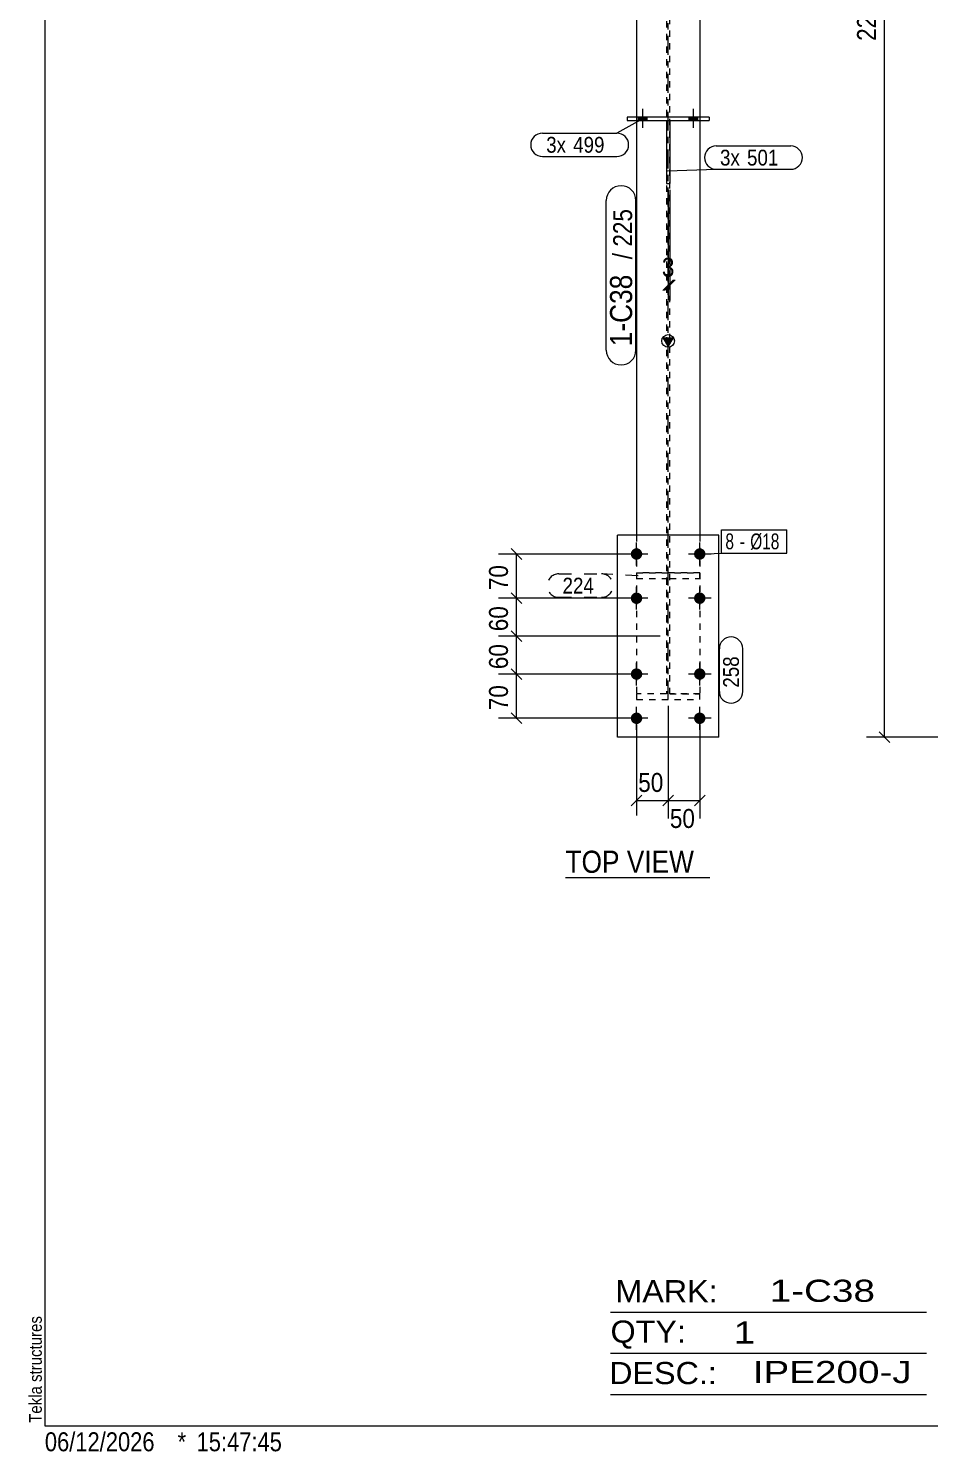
# Model space of a CAD drawing. Header units: millimetres. Extents: x 2 to 579, y 1 to 405.
# Drawn here: x 2.4 to 145, y 1 to 226.2 of the extents above; entities that cross this region are included whole.
import ezdxf

# ---------------------------------------------------------------- set-up
doc = ezdxf.new("R2010")
doc.units = ezdxf.units.MM
for name, pattern in [('XKITLINE00', [0]), ('XKITLINE01', [4, 1, -1, 1, -1]), ('XKITLINE02', [4, 2, -2]), ('XKITLINE03', [6, 3, -1, 1, -1])]:
    doc.linetypes.add(name, pattern=pattern)
for name, color, linetype, lineweight in [('Bolt', 3, 'Continuous', 0), ('BoltMark', 7, 'Continuous', 0), ('Dimensions', 7, 'Continuous', 0), ('DrawingSheet', 5, 'Continuous', 0), ('OtherObjectType', 7, 'Continuous', 0), ('Part', 2, 'Continuous', 0), ('PartMark', 7, 'Continuous', 0)]:
    doc.layers.add(name, color=color, linetype=linetype, lineweight=lineweight)
doc.styles.add('ARIAL', font='ARIAL.TTF')
doc.styles.add('ARIAL_NARROW', font='ARIALN.TTF')

# ---------------------------------------------------------------- blocks, each defined once
blk = doc.blocks.new('*A15')
at = {"layer": 'Bolt'}
for points in [[(97.72, 143.04), (97.72, 143.08), (97.73, 143.13), (97.74, 143.17), (97.75, 143.21), (97.76, 143.26), (97.77, 143.3), (97.79, 143.34), (97.81, 143.38), (97.82, 143.42), (97.85, 143.46), (97.87, 143.49), (97.9, 143.53), (97.92, 143.57), (97.95, 143.6), (97.98, 143.63), (98.01, 143.66), (98.05, 143.69), (98.08, 143.72), (98.12, 143.74), (98.16, 143.77), (98.19, 143.79), (98.23, 143.81), (98.27, 143.83), (98.32, 143.84), (98.36, 143.86), (98.4, 143.87), (98.44, 143.88), (98.49, 143.88), (98.53, 143.89), (98.57, 143.89), (98.62, 143.89), (98.66, 143.89), (98.71, 143.89), (98.75, 143.88), (98.79, 143.88), (98.84, 143.87), (98.88, 143.86), (98.92, 143.84), (98.96, 143.83), (99, 143.81), (99.04, 143.79), (99.08, 143.77), (99.12, 143.74), (99.15, 143.72), (99.19, 143.69), (99.22, 143.66), (99.26, 143.63), (99.29, 143.6), (99.31, 143.57), (99.34, 143.53), (99.37, 143.49), (99.39, 143.46), (99.41, 143.42), (99.43, 143.38), (99.45, 143.34), (99.47, 143.3), (99.48, 143.26), (99.49, 143.21), (99.5, 143.17), (99.51, 143.13), (99.51, 143.08), (99.52, 143.04), (99.52, 142.99), (99.52, 142.95), (99.51, 142.91), (99.51, 142.86), (99.5, 142.82), (99.49, 142.78), (99.48, 142.73), (99.47, 142.69), (99.45, 142.65), (99.43, 142.61), (99.41, 142.57), (99.39, 142.53), (99.37, 142.49), (99.34, 142.46), (99.31, 142.42), (99.29, 142.39), (99.26, 142.36), (99.22, 142.33), (99.19, 142.3), (99.15, 142.27), (99.12, 142.25), (99.08, 142.22), (99.04, 142.2), (99, 142.18), (98.96, 142.16), (98.92, 142.15), (98.88, 142.13), (98.84, 142.12), (98.79, 142.11), (98.75, 142.1), (98.71, 142.1), (98.66, 142.1), (98.62, 142.09), (98.57, 142.1), (98.53, 142.1), (98.49, 142.1), (98.44, 142.11), (98.4, 142.12), (98.36, 142.13), (98.32, 142.15), (98.27, 142.16), (98.23, 142.18), (98.19, 142.2), (98.16, 142.22), (98.12, 142.25), (98.08, 142.27), (98.05, 142.3), (98.01, 142.33), (97.98, 142.36), (97.95, 142.39), (97.92, 142.42), (97.9, 142.46), (97.87, 142.49), (97.85, 142.53), (97.82, 142.57), (97.81, 142.61), (97.79, 142.65), (97.77, 142.69), (97.76, 142.73), (97.75, 142.78), (97.74, 142.82), (97.73, 142.86), (97.72, 142.91), (97.72, 142.95), (97.72, 142.99)], [(107.72, 143.04), (107.72, 143.08), (107.73, 143.13), (107.74, 143.17), (107.75, 143.21), (107.76, 143.26), (107.77, 143.3), (107.79, 143.34), (107.81, 143.38), (107.82, 143.42), (107.85, 143.46), (107.87, 143.49), (107.9, 143.53), (107.92, 143.57), (107.95, 143.6), (107.98, 143.63), (108.01, 143.66), (108.05, 143.69), (108.08, 143.72), (108.12, 143.74), (108.16, 143.77), (108.19, 143.79), (108.23, 143.81), (108.27, 143.83), (108.32, 143.84), (108.36, 143.86), (108.4, 143.87), (108.44, 143.88), (108.49, 143.88), (108.53, 143.89), (108.57, 143.89), (108.62, 143.89), (108.66, 143.89), (108.71, 143.89), (108.75, 143.88), (108.79, 143.88), (108.84, 143.87), (108.88, 143.86), (108.92, 143.84), (108.96, 143.83), (109, 143.81), (109.04, 143.79), (109.08, 143.77), (109.12, 143.74), (109.15, 143.72), (109.19, 143.69), (109.22, 143.66), (109.26, 143.63), (109.29, 143.6), (109.31, 143.57), (109.34, 143.53), (109.37, 143.49), (109.39, 143.46), (109.41, 143.42), (109.43, 143.38), (109.45, 143.34), (109.47, 143.3), (109.48, 143.26), (109.49, 143.21), (109.5, 143.17), (109.51, 143.13), (109.51, 143.08), (109.52, 143.04), (109.52, 142.99), (109.52, 142.95), (109.51, 142.91), (109.51, 142.86), (109.5, 142.82), (109.49, 142.78), (109.48, 142.73), (109.47, 142.69), (109.45, 142.65), (109.43, 142.61), (109.41, 142.57), (109.39, 142.53), (109.37, 142.49), (109.34, 142.46), (109.31, 142.42), (109.29, 142.39), (109.26, 142.36), (109.22, 142.33), (109.19, 142.3), (109.15, 142.27), (109.12, 142.25), (109.08, 142.22), (109.04, 142.2), (109, 142.18), (108.96, 142.16), (108.92, 142.15), (108.88, 142.13), (108.84, 142.12), (108.79, 142.11), (108.75, 142.1), (108.71, 142.1), (108.66, 142.1), (108.62, 142.09), (108.57, 142.1), (108.53, 142.1), (108.49, 142.1), (108.44, 142.11), (108.4, 142.12), (108.36, 142.13), (108.32, 142.15), (108.27, 142.16), (108.23, 142.18), (108.19, 142.2), (108.16, 142.22), (108.12, 142.25), (108.08, 142.27), (108.05, 142.3), (108.01, 142.33), (107.98, 142.36), (107.95, 142.39), (107.92, 142.42), (107.9, 142.46), (107.87, 142.49), (107.85, 142.53), (107.82, 142.57), (107.81, 142.61), (107.79, 142.65), (107.77, 142.69), (107.76, 142.73), (107.75, 142.78), (107.74, 142.82), (107.73, 142.86), (107.72, 142.91), (107.72, 142.95), (107.72, 142.99)], [(97.72, 136.04), (97.72, 136.08), (97.73, 136.13), (97.74, 136.17), (97.75, 136.21), (97.76, 136.26), (97.77, 136.3), (97.79, 136.34), (97.81, 136.38), (97.82, 136.42), (97.85, 136.46), (97.87, 136.49), (97.9, 136.53), (97.92, 136.57), (97.95, 136.6), (97.98, 136.63), (98.01, 136.66), (98.05, 136.69), (98.08, 136.72), (98.12, 136.74), (98.16, 136.77), (98.19, 136.79), (98.23, 136.81), (98.27, 136.83), (98.32, 136.84), (98.36, 136.86), (98.4, 136.87), (98.44, 136.88), (98.49, 136.88), (98.53, 136.89), (98.57, 136.89), (98.62, 136.89), (98.66, 136.89), (98.71, 136.89), (98.75, 136.88), (98.79, 136.88), (98.84, 136.87), (98.88, 136.86), (98.92, 136.84), (98.96, 136.83), (99, 136.81), (99.04, 136.79), (99.08, 136.77), (99.12, 136.74), (99.15, 136.72), (99.19, 136.69), (99.22, 136.66), (99.26, 136.63), (99.29, 136.6), (99.31, 136.57), (99.34, 136.53), (99.37, 136.49), (99.39, 136.46), (99.41, 136.42), (99.43, 136.38), (99.45, 136.34), (99.47, 136.3), (99.48, 136.26), (99.49, 136.21), (99.5, 136.17), (99.51, 136.13), (99.51, 136.08), (99.52, 136.04), (99.52, 135.99), (99.52, 135.95), (99.51, 135.91), (99.51, 135.86), (99.5, 135.82), (99.49, 135.78), (99.48, 135.73), (99.47, 135.69), (99.45, 135.65), (99.43, 135.61), (99.41, 135.57), (99.39, 135.53), (99.37, 135.49), (99.34, 135.46), (99.31, 135.42), (99.29, 135.39), (99.26, 135.36), (99.22, 135.33), (99.19, 135.3), (99.15, 135.27), (99.12, 135.25), (99.08, 135.22), (99.04, 135.2), (99, 135.18), (98.96, 135.16), (98.92, 135.15), (98.88, 135.13), (98.84, 135.12), (98.79, 135.11), (98.75, 135.1), (98.71, 135.1), (98.66, 135.1), (98.62, 135.09), (98.57, 135.1), (98.53, 135.1), (98.49, 135.1), (98.44, 135.11), (98.4, 135.12), (98.36, 135.13), (98.32, 135.15), (98.27, 135.16), (98.23, 135.18), (98.19, 135.2), (98.16, 135.22), (98.12, 135.25), (98.08, 135.27), (98.05, 135.3), (98.01, 135.33), (97.98, 135.36), (97.95, 135.39), (97.92, 135.42), (97.9, 135.46), (97.87, 135.49), (97.85, 135.53), (97.82, 135.57), (97.81, 135.61), (97.79, 135.65), (97.77, 135.69), (97.76, 135.73), (97.75, 135.78), (97.74, 135.82), (97.73, 135.86), (97.72, 135.91), (97.72, 135.95), (97.72, 135.99)], [(107.72, 136.04), (107.72, 136.08), (107.73, 136.13), (107.74, 136.17), (107.75, 136.21), (107.76, 136.26), (107.77, 136.3), (107.79, 136.34), (107.81, 136.38), (107.82, 136.42), (107.85, 136.46), (107.87, 136.49), (107.9, 136.53), (107.92, 136.57), (107.95, 136.6), (107.98, 136.63), (108.01, 136.66), (108.05, 136.69), (108.08, 136.72), (108.12, 136.74), (108.16, 136.77), (108.19, 136.79), (108.23, 136.81), (108.27, 136.83), (108.32, 136.84), (108.36, 136.86), (108.4, 136.87), (108.44, 136.88), (108.49, 136.88), (108.53, 136.89), (108.57, 136.89), (108.62, 136.89), (108.66, 136.89), (108.71, 136.89), (108.75, 136.88), (108.79, 136.88), (108.84, 136.87), (108.88, 136.86), (108.92, 136.84), (108.96, 136.83), (109, 136.81), (109.04, 136.79), (109.08, 136.77), (109.12, 136.74), (109.15, 136.72), (109.19, 136.69), (109.22, 136.66), (109.26, 136.63), (109.29, 136.6), (109.31, 136.57), (109.34, 136.53), (109.37, 136.49), (109.39, 136.46), (109.41, 136.42), (109.43, 136.38), (109.45, 136.34), (109.47, 136.3), (109.48, 136.26), (109.49, 136.21), (109.5, 136.17), (109.51, 136.13), (109.51, 136.08), (109.52, 136.04), (109.52, 135.99), (109.52, 135.95), (109.51, 135.91), (109.51, 135.86), (109.5, 135.82), (109.49, 135.78), (109.48, 135.73), (109.47, 135.69), (109.45, 135.65), (109.43, 135.61), (109.41, 135.57), (109.39, 135.53), (109.37, 135.49), (109.34, 135.46), (109.31, 135.42), (109.29, 135.39), (109.26, 135.36), (109.22, 135.33), (109.19, 135.3), (109.15, 135.27), (109.12, 135.25), (109.08, 135.22), (109.04, 135.2), (109, 135.18), (108.96, 135.16), (108.92, 135.15), (108.88, 135.13), (108.84, 135.12), (108.79, 135.11), (108.75, 135.1), (108.71, 135.1), (108.66, 135.1), (108.62, 135.09), (108.57, 135.1), (108.53, 135.1), (108.49, 135.1), (108.44, 135.11), (108.4, 135.12), (108.36, 135.13), (108.32, 135.15), (108.27, 135.16), (108.23, 135.18), (108.19, 135.2), (108.16, 135.22), (108.12, 135.25), (108.08, 135.27), (108.05, 135.3), (108.01, 135.33), (107.98, 135.36), (107.95, 135.39), (107.92, 135.42), (107.9, 135.46), (107.87, 135.49), (107.85, 135.53), (107.82, 135.57), (107.81, 135.61), (107.79, 135.65), (107.77, 135.69), (107.76, 135.73), (107.75, 135.78), (107.74, 135.82), (107.73, 135.86), (107.72, 135.91), (107.72, 135.95), (107.72, 135.99)], [(97.72, 124.04), (97.72, 124.08), (97.73, 124.13), (97.74, 124.17), (97.75, 124.21), (97.76, 124.26), (97.77, 124.3), (97.79, 124.34), (97.81, 124.38), (97.82, 124.42), (97.85, 124.46), (97.87, 124.49), (97.9, 124.53), (97.92, 124.57), (97.95, 124.6), (97.98, 124.63), (98.01, 124.66), (98.05, 124.69), (98.08, 124.72), (98.12, 124.74), (98.16, 124.77), (98.19, 124.79), (98.23, 124.81), (98.27, 124.83), (98.32, 124.84), (98.36, 124.86), (98.4, 124.87), (98.44, 124.88), (98.49, 124.88), (98.53, 124.89), (98.57, 124.89), (98.62, 124.89), (98.66, 124.89), (98.71, 124.89), (98.75, 124.88), (98.79, 124.88), (98.84, 124.87), (98.88, 124.86), (98.92, 124.84), (98.96, 124.83), (99, 124.81), (99.04, 124.79), (99.08, 124.77), (99.12, 124.74), (99.15, 124.72), (99.19, 124.69), (99.22, 124.66), (99.26, 124.63), (99.29, 124.6), (99.31, 124.57), (99.34, 124.53), (99.37, 124.49), (99.39, 124.46), (99.41, 124.42), (99.43, 124.38), (99.45, 124.34), (99.47, 124.3), (99.48, 124.26), (99.49, 124.21), (99.5, 124.17), (99.51, 124.13), (99.51, 124.08), (99.52, 124.04), (99.52, 123.99), (99.52, 123.95), (99.51, 123.91), (99.51, 123.86), (99.5, 123.82), (99.49, 123.78), (99.48, 123.73), (99.47, 123.69), (99.45, 123.65), (99.43, 123.61), (99.41, 123.57), (99.39, 123.53), (99.37, 123.49), (99.34, 123.46), (99.31, 123.42), (99.29, 123.39), (99.26, 123.36), (99.22, 123.33), (99.19, 123.3), (99.15, 123.27), (99.12, 123.25), (99.08, 123.22), (99.04, 123.2), (99, 123.18), (98.96, 123.16), (98.92, 123.15), (98.88, 123.13), (98.84, 123.12), (98.79, 123.11), (98.75, 123.1), (98.71, 123.1), (98.66, 123.1), (98.62, 123.09), (98.57, 123.1), (98.53, 123.1), (98.49, 123.1), (98.44, 123.11), (98.4, 123.12), (98.36, 123.13), (98.32, 123.15), (98.27, 123.16), (98.23, 123.18), (98.19, 123.2), (98.16, 123.22), (98.12, 123.25), (98.08, 123.27), (98.05, 123.3), (98.01, 123.33), (97.98, 123.36), (97.95, 123.39), (97.92, 123.42), (97.9, 123.46), (97.87, 123.49), (97.85, 123.53), (97.82, 123.57), (97.81, 123.61), (97.79, 123.65), (97.77, 123.69), (97.76, 123.73), (97.75, 123.78), (97.74, 123.82), (97.73, 123.86), (97.72, 123.91), (97.72, 123.95), (97.72, 123.99)], [(107.72, 124.04), (107.72, 124.08), (107.73, 124.13), (107.74, 124.17), (107.75, 124.21), (107.76, 124.26), (107.77, 124.3), (107.79, 124.34), (107.81, 124.38), (107.82, 124.42), (107.85, 124.46), (107.87, 124.49), (107.9, 124.53), (107.92, 124.57), (107.95, 124.6), (107.98, 124.63), (108.01, 124.66), (108.05, 124.69), (108.08, 124.72), (108.12, 124.74), (108.16, 124.77), (108.19, 124.79), (108.23, 124.81), (108.27, 124.83), (108.32, 124.84), (108.36, 124.86), (108.4, 124.87), (108.44, 124.88), (108.49, 124.88), (108.53, 124.89), (108.57, 124.89), (108.62, 124.89), (108.66, 124.89), (108.71, 124.89), (108.75, 124.88), (108.79, 124.88), (108.84, 124.87), (108.88, 124.86), (108.92, 124.84), (108.96, 124.83), (109, 124.81), (109.04, 124.79), (109.08, 124.77), (109.12, 124.74), (109.15, 124.72), (109.19, 124.69), (109.22, 124.66), (109.26, 124.63), (109.29, 124.6), (109.31, 124.57), (109.34, 124.53), (109.37, 124.49), (109.39, 124.46), (109.41, 124.42), (109.43, 124.38), (109.45, 124.34), (109.47, 124.3), (109.48, 124.26), (109.49, 124.21), (109.5, 124.17), (109.51, 124.13), (109.51, 124.08), (109.52, 124.04), (109.52, 123.99), (109.52, 123.95), (109.51, 123.91), (109.51, 123.86), (109.5, 123.82), (109.49, 123.78), (109.48, 123.73), (109.47, 123.69), (109.45, 123.65), (109.43, 123.61), (109.41, 123.57), (109.39, 123.53), (109.37, 123.49), (109.34, 123.46), (109.31, 123.42), (109.29, 123.39), (109.26, 123.36), (109.22, 123.33), (109.19, 123.3), (109.15, 123.27), (109.12, 123.25), (109.08, 123.22), (109.04, 123.2), (109, 123.18), (108.96, 123.16), (108.92, 123.15), (108.88, 123.13), (108.84, 123.12), (108.79, 123.11), (108.75, 123.1), (108.71, 123.1), (108.66, 123.1), (108.62, 123.09), (108.57, 123.1), (108.53, 123.1), (108.49, 123.1), (108.44, 123.11), (108.4, 123.12), (108.36, 123.13), (108.32, 123.15), (108.27, 123.16), (108.23, 123.18), (108.19, 123.2), (108.16, 123.22), (108.12, 123.25), (108.08, 123.27), (108.05, 123.3), (108.01, 123.33), (107.98, 123.36), (107.95, 123.39), (107.92, 123.42), (107.9, 123.46), (107.87, 123.49), (107.85, 123.53), (107.82, 123.57), (107.81, 123.61), (107.79, 123.65), (107.77, 123.69), (107.76, 123.73), (107.75, 123.78), (107.74, 123.82), (107.73, 123.86), (107.72, 123.91), (107.72, 123.95), (107.72, 123.99)], [(97.72, 117.04), (97.72, 117.08), (97.73, 117.13), (97.74, 117.17), (97.75, 117.21), (97.76, 117.26), (97.77, 117.3), (97.79, 117.34), (97.81, 117.38), (97.82, 117.42), (97.85, 117.46), (97.87, 117.49), (97.9, 117.53), (97.92, 117.57), (97.95, 117.6), (97.98, 117.63), (98.01, 117.66), (98.05, 117.69), (98.08, 117.72), (98.12, 117.74), (98.16, 117.77), (98.19, 117.79), (98.23, 117.81), (98.27, 117.83), (98.32, 117.84), (98.36, 117.86), (98.4, 117.87), (98.44, 117.88), (98.49, 117.88), (98.53, 117.89), (98.57, 117.89), (98.62, 117.89), (98.66, 117.89), (98.71, 117.89), (98.75, 117.88), (98.79, 117.88), (98.84, 117.87), (98.88, 117.86), (98.92, 117.84), (98.96, 117.83), (99, 117.81), (99.04, 117.79), (99.08, 117.77), (99.12, 117.74), (99.15, 117.72), (99.19, 117.69), (99.22, 117.66), (99.26, 117.63), (99.29, 117.6), (99.31, 117.57), (99.34, 117.53), (99.37, 117.49), (99.39, 117.46), (99.41, 117.42), (99.43, 117.38), (99.45, 117.34), (99.47, 117.3), (99.48, 117.26), (99.49, 117.21), (99.5, 117.17), (99.51, 117.13), (99.51, 117.08), (99.52, 117.04), (99.52, 116.99), (99.52, 116.95), (99.51, 116.91), (99.51, 116.86), (99.5, 116.82), (99.49, 116.78), (99.48, 116.73), (99.47, 116.69), (99.45, 116.65), (99.43, 116.61), (99.41, 116.57), (99.39, 116.53), (99.37, 116.49), (99.34, 116.46), (99.31, 116.42), (99.29, 116.39), (99.26, 116.36), (99.22, 116.33), (99.19, 116.3), (99.15, 116.27), (99.12, 116.25), (99.08, 116.22), (99.04, 116.2), (99, 116.18), (98.96, 116.16), (98.92, 116.15), (98.88, 116.13), (98.84, 116.12), (98.79, 116.11), (98.75, 116.1), (98.71, 116.1), (98.66, 116.1), (98.62, 116.09), (98.57, 116.1), (98.53, 116.1), (98.49, 116.1), (98.44, 116.11), (98.4, 116.12), (98.36, 116.13), (98.32, 116.15), (98.27, 116.16), (98.23, 116.18), (98.19, 116.2), (98.16, 116.22), (98.12, 116.25), (98.08, 116.27), (98.05, 116.3), (98.01, 116.33), (97.98, 116.36), (97.95, 116.39), (97.92, 116.42), (97.9, 116.46), (97.87, 116.49), (97.85, 116.53), (97.82, 116.57), (97.81, 116.61), (97.79, 116.65), (97.77, 116.69), (97.76, 116.73), (97.75, 116.78), (97.74, 116.82), (97.73, 116.86), (97.72, 116.91), (97.72, 116.95), (97.72, 116.99)], [(107.72, 117.04), (107.72, 117.08), (107.73, 117.13), (107.74, 117.17), (107.75, 117.21), (107.76, 117.26), (107.77, 117.3), (107.79, 117.34), (107.81, 117.38), (107.82, 117.42), (107.85, 117.46), (107.87, 117.49), (107.9, 117.53), (107.92, 117.57), (107.95, 117.6), (107.98, 117.63), (108.01, 117.66), (108.05, 117.69), (108.08, 117.72), (108.12, 117.74), (108.16, 117.77), (108.19, 117.79), (108.23, 117.81), (108.27, 117.83), (108.32, 117.84), (108.36, 117.86), (108.4, 117.87), (108.44, 117.88), (108.49, 117.88), (108.53, 117.89), (108.57, 117.89), (108.62, 117.89), (108.66, 117.89), (108.71, 117.89), (108.75, 117.88), (108.79, 117.88), (108.84, 117.87), (108.88, 117.86), (108.92, 117.84), (108.96, 117.83), (109, 117.81), (109.04, 117.79), (109.08, 117.77), (109.12, 117.74), (109.15, 117.72), (109.19, 117.69), (109.22, 117.66), (109.26, 117.63), (109.29, 117.6), (109.31, 117.57), (109.34, 117.53), (109.37, 117.49), (109.39, 117.46), (109.41, 117.42), (109.43, 117.38), (109.45, 117.34), (109.47, 117.3), (109.48, 117.26), (109.49, 117.21), (109.5, 117.17), (109.51, 117.13), (109.51, 117.08), (109.52, 117.04), (109.52, 116.99), (109.52, 116.95), (109.51, 116.91), (109.51, 116.86), (109.5, 116.82), (109.49, 116.78), (109.48, 116.73), (109.47, 116.69), (109.45, 116.65), (109.43, 116.61), (109.41, 116.57), (109.39, 116.53), (109.37, 116.49), (109.34, 116.46), (109.31, 116.42), (109.29, 116.39), (109.26, 116.36), (109.22, 116.33), (109.19, 116.3), (109.15, 116.27), (109.12, 116.25), (109.08, 116.22), (109.04, 116.2), (109, 116.18), (108.96, 116.16), (108.92, 116.15), (108.88, 116.13), (108.84, 116.12), (108.79, 116.11), (108.75, 116.1), (108.71, 116.1), (108.66, 116.1), (108.62, 116.09), (108.57, 116.1), (108.53, 116.1), (108.49, 116.1), (108.44, 116.11), (108.4, 116.12), (108.36, 116.13), (108.32, 116.15), (108.27, 116.16), (108.23, 116.18), (108.19, 116.2), (108.16, 116.22), (108.12, 116.25), (108.08, 116.27), (108.05, 116.3), (108.01, 116.33), (107.98, 116.36), (107.95, 116.39), (107.92, 116.42), (107.9, 116.46), (107.87, 116.49), (107.85, 116.53), (107.82, 116.57), (107.81, 116.61), (107.79, 116.65), (107.77, 116.69), (107.76, 116.73), (107.75, 116.78), (107.74, 116.82), (107.73, 116.86), (107.72, 116.91), (107.72, 116.95), (107.72, 116.99)]]:
    blk.add_hatch(color=3, dxfattribs=at).paths.add_polyline_path(points, flags=17)
at = {"layer": 'Bolt', "color": 3, "linetype": 'XKITLINE00', "lineweight": 0}
for p, q in [((98.62, 141.19), (98.62, 144.79)), ((108.62, 141.19), (108.62, 144.79)), ((100.42, 142.99), (96.82, 142.99)), ((110.42, 142.99), (106.82, 142.99)), ((98.62, 134.19), (98.62, 137.79)), ((108.62, 134.19), (108.62, 137.79)), ((100.42, 135.99), (96.82, 135.99)), ((110.42, 135.99), (106.82, 135.99)), ((100.42, 123.99), (96.82, 123.99)), ((98.62, 122.19), (98.62, 125.79)), ((110.42, 123.99), (106.82, 123.99)), ((108.62, 122.19), (108.62, 125.79)), ((98.62, 115.19), (98.62, 118.79)), ((108.62, 115.19), (108.62, 118.79)), ((100.42, 116.99), (96.82, 116.99)), ((110.42, 116.99), (106.82, 116.99))]:
    blk.add_line(p, q, dxfattribs=at)
blk = doc.blocks.new('*A16')
at = {"layer": 'Bolt'}
for points in [[(98.92, 211.62), (98.92, 212.12), (100.32, 212.12), (100.32, 211.62)], [(98.92, 211.62), (98.92, 212.12), (100.32, 212.12), (100.32, 211.62)], [(106.92, 211.62), (106.92, 212.12), (108.32, 212.12), (108.32, 211.62)], [(106.92, 211.62), (106.92, 212.12), (108.32, 212.12), (108.32, 211.62)]]:
    blk.add_hatch(color=3, dxfattribs=at).paths.add_polyline_path(points, flags=17)
at = {"layer": 'Bolt', "color": 3, "linetype": 'XKITLINE00', "lineweight": 0}
for p, q in [((98.92, 211.62), (98.92, 212.12)), ((98.92, 211.62), (98.92, 212.12)), ((99.62, 210.46), (99.62, 213.46)), ((99.62, 210.46), (99.62, 213.46)), ((100.32, 211.62), (100.32, 212.12)), ((100.32, 211.62), (100.32, 212.12)), ((106.92, 211.62), (106.92, 212.12)), ((106.92, 211.62), (106.92, 212.12)), ((107.62, 210.46), (107.62, 213.46)), ((107.62, 210.46), (107.62, 213.46)), ((108.32, 211.62), (108.32, 212.12)), ((108.32, 211.62), (108.32, 212.12))]:
    blk.add_line(p, q, dxfattribs=at)
blk = doc.blocks.new('*A19')
at = {"layer": 'Part'}
blk.add_hatch(color=2, dxfattribs=at).paths.add_polyline_path([(102.82, 177.22), (104.42, 177.22), (103.62, 175.82)], flags=17)
at = {"layer": 'Part', "color": 7, "linetype": 'XKITLINE03', "lineweight": 0}
blk.add_line((103.62, 119.99), (103.62, 353.3), dxfattribs=at)
at = {"layer": 'Part', "color": 7, "linetype": 'XKITLINE01', "lineweight": 0}
for p, q in [((103.34, 343.3), (103.34, 120.84)), ((103.9, 120.84), (103.9, 343.3)), ((98.62, 212.12), (98.62, 211.62)), ((108.62, 212.12), (108.62, 211.62)), ((98.62, 145.99), (98.62, 119.99)), ((108.62, 145.99), (108.62, 119.99)), ((98.62, 139.99), (108.62, 139.99)), ((98.62, 139.14), (103.34, 139.14)), ((103.9, 139.14), (108.62, 139.14)), ((103.34, 120.84), (98.62, 120.84)), ((98.62, 119.99), (108.62, 119.99)), ((108.62, 120.84), (103.9, 120.84))]:
    blk.add_line(p, q, dxfattribs=at)
at = {"layer": 'Part', "color": 2, "linetype": 'XKITLINE00', "lineweight": 0}
for p, q in [((98.62, 291.62), (98.62, 212.12)), ((108.62, 291.62), (108.62, 212.12)), ((98.62, 211.62), (98.62, 145.99)), ((108.62, 211.62), (108.62, 145.99)), ((103.62, 175.82), (102.82, 177.22)), ((102.82, 177.22), (104.42, 177.22)), ((104.42, 177.22), (103.62, 175.82))]:
    blk.add_line(p, q, dxfattribs=at)
blk.add_circle((103.62, 176.72), 1, dxfattribs=at)
blk = doc.blocks.new('*A20')
at = {"layer": 'Part', "color": 7, "linetype": 'XKITLINE01', "lineweight": 0}
for p, q in [((108.62, 139.99), (98.62, 139.99)), ((98.62, 139.99), (98.62, 139.14)), ((108.62, 139.14), (108.62, 139.99)), ((98.62, 139.14), (103.34, 139.14)), ((98.62, 139.14), (103.34, 139.14)), ((103.34, 139.14), (103.34, 120.84)), ((103.9, 120.84), (103.9, 139.14)), ((103.9, 139.14), (108.62, 139.14)), ((103.9, 139.14), (108.62, 139.14)), ((103.34, 120.84), (98.62, 120.84)), ((98.62, 120.84), (98.62, 119.99)), ((103.34, 120.84), (98.62, 120.84)), ((98.62, 119.99), (108.62, 119.99)), ((108.62, 120.84), (103.9, 120.84)), ((103.9, 120.84), (108.62, 120.84)), ((108.62, 119.99), (108.62, 120.84))]:
    blk.add_line(p, q, dxfattribs=at)
at = {"layer": 'Part', "color": 7, "linetype": 'XKITLINE03', "lineweight": 0}
blk.add_line((103.62, 129.99), (103.62, 129.99), dxfattribs=at)
blk = doc.blocks.new('*A21')
at = {"layer": 'Part', "color": 2, "linetype": 'XKITLINE00', "lineweight": 0}
for p, q in [((95.62, 113.99), (95.62, 145.99)), ((111.62, 145.99), (95.62, 145.99)), ((111.62, 113.99), (111.62, 145.99)), ((111.62, 113.99), (95.62, 113.99))]:
    blk.add_line(p, q, dxfattribs=at)
blk = doc.blocks.new('*A22')
at = {"layer": 'Part', "color": 2, "linetype": 'XKITLINE00', "lineweight": 0}
for p, q in [((103.37, 211.62), (103.37, 201.62)), ((103.87, 211.62), (103.87, 201.62)), ((103.37, 201.62), (103.87, 201.62))]:
    blk.add_line(p, q, dxfattribs=at)
at = {"layer": 'Part', "color": 7, "linetype": 'XKITLINE01', "lineweight": 0}
blk.add_line((103.37, 211.62), (103.87, 211.62), dxfattribs=at)
blk.add_line((103.37, 211.62), (103.87, 211.62), dxfattribs=at)
blk = doc.blocks.new('*A23')
at = {"layer": 'Part', "color": 2, "linetype": 'XKITLINE00', "lineweight": 0}
for p, q in [((97.12, 212.12), (97.12, 211.62)), ((110.12, 212.12), (97.12, 212.12)), ((110.12, 212.12), (110.12, 211.62)), ((97.12, 211.62), (110.12, 211.62))]:
    blk.add_line(p, q, dxfattribs=at)
blk = doc.blocks.new('*A32')
at = {"layer": 'DrawingSheet', "color": 5, "linetype": 'XKITLINE00', "lineweight": 0}
for p, q in [((5, 405), (5, 5)), ((5, 5), (579, 5))]:
    blk.add_line(p, q, dxfattribs=at)
at = {"layer": 'DrawingSheet', "color": 5, "style": 'ARIAL', "width": 0.85}
blk.add_text('Tekla structures', height=2, rotation=90, dxfattribs=at).set_placement((4.5, 5.5))
blk = doc.blocks.new('*A36')
at = {"layer": 'OtherObjectType', "color": 6, "linetype": 'XKITLINE00', "lineweight": 0}
for p, q in [((94.5, 23), (144.5, 23)), ((94.5, 16.5), (144.5, 16.5)), ((94.5, 10), (144.5, 10))]:
    blk.add_line(p, q, dxfattribs=at)
at = {"layer": 'OtherObjectType', "color": 6, "style": 'ARIAL_NARROW'}
for s, width, p in [('MARK:', 1.275, (95.27, 24.58)), ('1-C38', 1.525501, (119.69, 24.65)), ('QTY:', 1.275, (94.5, 18.19)), ('1', 1.525501, (113.99, 18.05)), ('DESC.:', 1.275, (94.29, 11.63)), ('IPE200-J', 1.525501, (117, 11.79))]:
    blk.add_text(s, height=3.5, dxfattribs=dict(at, width=width)).set_placement(p)
blk = doc.blocks.new('*A39')
at = {"layer": 'OtherObjectType', "color": 7, "style": 'ARIAL_NARROW', "width": 1.008832}
for s, p in [('06/12/2026', (4.99, 1)), ('*', (26, 1)), ('15:47:45', (29, 1))]:
    blk.add_text(s, height=3, dxfattribs=at).set_placement(p)
blk = doc.blocks.new('*A40')
at = {"layer": 'Dimensions', "color": 7, "linetype": 'XKITLINE00', "lineweight": 0}
for p, q in [((137.86, 113.99), (137.86, 343.3)), ((191.66, 113.99), (135.01, 113.99)), ((137.01, 114.84), (138.71, 113.15))]:
    blk.add_line(p, q, dxfattribs=at)
at = {"layer": 'Dimensions', "color": 3}
blk.add_point((137.86, 113.99), dxfattribs=at)
at = {"layer": 'Dimensions', "color": 3, "style": 'ARIAL', "width": 0.85}
blk.add_text('2293', height=3, rotation=90.0002, dxfattribs=at).set_placement((136.51, 224.2))
blk = doc.blocks.new('*A64')
at = {"layer": 'Dimensions', "color": 7, "linetype": 'XKITLINE00', "lineweight": 0}
for p, q in [((97.62, 123.99), (76.77, 123.99)), ((78.77, 124.84), (80.47, 123.15)), ((79.62, 116.99), (79.62, 123.99)), ((78.77, 117.84), (80.47, 116.15)), ((97.62, 116.99), (76.77, 116.99))]:
    blk.add_line(p, q, dxfattribs=at)
at = {"layer": 'Dimensions', "color": 3}
for p in [(79.62, 123.99), (79.62, 116.99)]:
    blk.add_point(p, dxfattribs=at)
at = {"layer": 'Dimensions', "color": 3, "style": 'ARIAL', "width": 0.85}
blk.add_text('70', height=3, rotation=90.0002, dxfattribs=at).set_placement((78.27, 118.27))
blk = doc.blocks.new('*A65')
at = {"layer": 'Dimensions', "color": 7, "linetype": 'XKITLINE00', "lineweight": 0}
for p, q in [((78.77, 130.84), (80.47, 129.15)), ((102.34, 129.99), (76.77, 129.99)), ((79.62, 123.99), (79.62, 129.99)), ((97.62, 123.99), (76.77, 123.99)), ((78.77, 124.84), (80.47, 123.15))]:
    blk.add_line(p, q, dxfattribs=at)
at = {"layer": 'Dimensions', "color": 3}
for p in [(79.62, 129.99), (79.62, 123.99)]:
    blk.add_point(p, dxfattribs=at)
at = {"layer": 'Dimensions', "color": 3, "style": 'ARIAL', "width": 0.85}
blk.add_text('60', height=3, rotation=90.0002, dxfattribs=at).set_placement((78.27, 124.77))
blk = doc.blocks.new('*A66')
at = {"layer": 'Dimensions', "color": 7, "linetype": 'XKITLINE00', "lineweight": 0}
for p, q in [((97.62, 135.99), (76.77, 135.99)), ((78.77, 136.84), (80.47, 135.15)), ((79.62, 129.99), (79.62, 135.99)), ((78.77, 130.84), (80.47, 129.15)), ((102.34, 129.99), (76.77, 129.99))]:
    blk.add_line(p, q, dxfattribs=at)
at = {"layer": 'Dimensions', "color": 3}
for p in [(79.62, 135.99), (79.62, 129.99)]:
    blk.add_point(p, dxfattribs=at)
at = {"layer": 'Dimensions', "color": 3, "style": 'ARIAL', "width": 0.85}
blk.add_text('60', height=3, rotation=90.0002, dxfattribs=at).set_placement((78.27, 130.77))
blk = doc.blocks.new('*A67')
at = {"layer": 'Dimensions', "color": 7, "linetype": 'XKITLINE00', "lineweight": 0}
for p, q in [((97.62, 142.99), (76.77, 142.99)), ((78.77, 143.84), (80.47, 142.15)), ((79.62, 135.99), (79.62, 142.99)), ((97.62, 135.99), (76.77, 135.99)), ((78.77, 136.84), (80.47, 135.15))]:
    blk.add_line(p, q, dxfattribs=at)
at = {"layer": 'Dimensions', "color": 3}
for p in [(79.62, 142.99), (79.62, 135.99)]:
    blk.add_point(p, dxfattribs=at)
at = {"layer": 'Dimensions', "color": 3, "style": 'ARIAL', "width": 0.85}
blk.add_text('70', height=3, rotation=90.0002, dxfattribs=at).set_placement((78.27, 137.27))
blk = doc.blocks.new('*A68')
at = {"layer": 'Dimensions', "color": 7, "linetype": 'XKITLINE00', "lineweight": 0}
for p, q in [((103.62, 118.99), (103.62, 101.59)), ((98.62, 115.99), (98.62, 101.59)), ((99.47, 104.84), (97.77, 103.15)), ((98.62, 103.99), (103.62, 103.99)), ((104.47, 104.84), (102.77, 103.15))]:
    blk.add_line(p, q, dxfattribs=at)
at = {"layer": 'Dimensions', "color": 3}
for p in [(98.62, 103.99), (103.62, 103.99)]:
    blk.add_point(p, dxfattribs=at)
at = {"layer": 'Dimensions', "color": 3, "style": 'ARIAL', "width": 0.85}
blk.add_text('50', height=3, dxfattribs=at).set_placement((98.89, 105.34))
blk = doc.blocks.new('*A69')
at = {"layer": 'Dimensions', "color": 7, "linetype": 'XKITLINE00', "lineweight": 0}
for p, q in [((103.62, 118.99), (103.62, 101.14)), ((108.62, 115.99), (108.62, 101.14)), ((104.47, 104.84), (102.77, 103.15)), ((103.62, 103.99), (108.62, 103.99)), ((109.47, 104.84), (107.77, 103.15))]:
    blk.add_line(p, q, dxfattribs=at)
at = {"layer": 'Dimensions', "color": 3}
for p in [(103.62, 103.99), (108.62, 103.99)]:
    blk.add_point(p, dxfattribs=at)
at = {"layer": 'Dimensions', "color": 3, "style": 'ARIAL', "width": 0.85}
blk.add_text('50', height=3, dxfattribs=at).set_placement((103.89, 99.64))
blk = doc.blocks.new('*A72')
at = {"layer": 'Dimensions', "color": 7, "linetype": 'XKITLINE00', "lineweight": 0}
for p, q in [((103.62, 200.62), (103.62, 183.12)), ((103.87, 200.62), (103.87, 183.12)), ((104.47, 186.37), (102.77, 184.67)), ((104.72, 186.37), (103.02, 184.67)), ((103.62, 185.52), (103.87, 185.52))]:
    blk.add_line(p, q, dxfattribs=at)
at = {"layer": 'Dimensions', "color": 3}
for p in [(103.62, 185.52), (103.87, 185.52)]:
    blk.add_point(p, dxfattribs=at)
at = {"layer": 'Dimensions', "color": 3, "style": 'ARIAL', "width": 0.85}
blk.add_text('3', height=3, dxfattribs=at).set_placement((102.63, 186.87))
blk = doc.blocks.new('*A75')
at = {"layer": 'BoltMark', "color": 7, "linetype": 'XKITLINE00', "lineweight": 0}
for p, q in [((112.08, 146.84), (122.38, 146.84)), ((112.08, 143.14), (112.08, 146.84)), ((122.38, 143.14), (122.38, 146.84)), ((108.62, 142.99), (112.08, 143.14)), ((112.08, 143.14), (122.38, 143.14))]:
    blk.add_line(p, q, dxfattribs=at)
at = {"layer": 'BoltMark', "color": 3, "style": 'ARIAL_NARROW', "width": 0.85}
for s, p in [('8', (112.68, 143.74)), ('-', (114.95, 143.74)), ('Ø18', (116.61, 143.74))]:
    blk.add_text(s, height=2.5, dxfattribs=at).set_placement(p)
blk = doc.blocks.new('*A76')
at = {"layer": 'PartMark', "color": 7, "linetype": 'XKITLINE00', "lineweight": 0}
for p, q in [((111.72, 121.24), (111.72, 128.01)), ((115.42, 121.24), (115.42, 128.01))]:
    blk.add_line(p, q, dxfattribs=at)
for centre, start, end in [((113.57, 128.01), 360, 180), ((113.57, 121.24), 180, 360)]:
    blk.add_arc(centre, 1.85, start, end, dxfattribs=at)
at = {"layer": 'PartMark', "color": 3, "style": 'ARIAL', "width": 0.85}
blk.add_text('258', height=2.5, rotation=90.0002, dxfattribs=at).set_placement((114.82, 121.84))
blk = doc.blocks.new('*A77')
at = {"layer": 'PartMark', "color": 7, "linetype": 'XKITLINE02', "lineweight": 0}
for p, q in [((86.31, 139.84), (93.07, 139.84)), ((98.87, 139.55), (93.07, 139.84)), ((86.31, 136.14), (93.07, 136.14))]:
    blk.add_line(p, q, dxfattribs=at)
for centre, start, end in [((86.31, 137.99), 90, 270), ((93.07, 137.99), 270, 90)]:
    blk.add_arc(centre, 1.85, start, end, dxfattribs=at)
at = {"layer": 'PartMark', "color": 3, "style": 'ARIAL', "width": 0.85}
blk.add_text('224', height=2.5, dxfattribs=at).set_placement((86.91, 136.74))
blk = doc.blocks.new('*A78')
at = {"layer": 'PartMark', "color": 7, "linetype": 'XKITLINE00', "lineweight": 0}
for p, q in [((93.82, 175.27), (93.82, 198.92)), ((98.52, 175.27), (98.52, 198.92))]:
    blk.add_line(p, q, dxfattribs=at)
for centre, start, end in [((96.17, 198.92), 0, 180), ((96.17, 175.27), 180, 0)]:
    blk.add_arc(centre, 2.35, start, end, dxfattribs=at)
at = {"layer": 'PartMark', "color": 3, "style": 'ARIAL', "width": 0.85}
for s, p in [('225', (97.92, 191.64)), ('/', (97.92, 189.63))]:
    blk.add_text(s, height=3, rotation=90.0002, dxfattribs=at).set_placement(p)
at = {"layer": 'PartMark', "color": 1, "style": 'ARIAL', "width": 0.85}
blk.add_text('1-C38', height=3.5, rotation=90.0002, dxfattribs=at).set_placement((97.92, 175.87))
blk = doc.blocks.new('*A79')
at = {"layer": 'PartMark', "color": 7, "linetype": 'XKITLINE00', "lineweight": 0}
for p, q in [((99.75, 211.99), (95.51, 209.6)), ((83.72, 209.6), (95.51, 209.6)), ((83.72, 205.9), (95.51, 205.9))]:
    blk.add_line(p, q, dxfattribs=at)
for centre, start, end in [((83.72, 207.75), 90, 270), ((95.51, 207.75), 270, 90)]:
    blk.add_arc(centre, 1.85, start, end, dxfattribs=at)
at = {"layer": 'PartMark', "color": 3, "style": 'ARIAL', "width": 0.85}
for s, p in [('3x', (84.32, 206.5)), ('499', (88.59, 206.5))]:
    blk.add_text(s, height=2.5, dxfattribs=at).set_placement(p)
blk = doc.blocks.new('*A80')
at = {"layer": 'PartMark', "color": 7, "linetype": 'XKITLINE00', "lineweight": 0}
for p, q in [((111.23, 207.57), (123.01, 207.57)), ((103.5, 203.65), (111.23, 203.87)), ((111.23, 203.87), (123.01, 203.87))]:
    blk.add_line(p, q, dxfattribs=at)
for centre, start, end in [((111.23, 205.72), 90, 270), ((123.01, 205.72), 270, 90)]:
    blk.add_arc(centre, 1.85, start, end, dxfattribs=at)
at = {"layer": 'PartMark', "color": 3, "style": 'ARIAL', "width": 0.85}
for s, p in [('3x', (111.83, 204.47)), ('501', (116.1, 204.47))]:
    blk.add_text(s, height=2.5, dxfattribs=at).set_placement(p)
blk = doc.blocks.new('*A81')
at = {"layer": 'OtherObjectType', "color": 7, "linetype": 'XKITLINE00', "lineweight": 0}
blk.add_line((87.38, 91.79), (110.2, 91.79), dxfattribs=at)
at = {"layer": 'OtherObjectType', "color": 7, "style": 'ARIAL', "width": 0.85}
blk.add_text('TOP VIEW', height=3.5, dxfattribs=at).set_placement((87.38, 92.54))

msp = doc.modelspace()

# ---------------------------------------------------------------- block references
at = {"lineweight": 0}
for name in ['*A32', '*A40', '*A79', '*A23', '*A16', '*A22', '*A80', '*A78', '*A72', '*A75', '*A21', '*A15', '*A67', '*A77', '*A20', '*A66', '*A65', '*A76', '*A64', '*A68', '*A69', '*A81', '*A36', '*A39']:
    msp.add_blockref(name, (0, 0), dxfattribs=at)
at = {"layer": 'Part', "lineweight": 0}
msp.add_blockref('*A19', (0, 0), dxfattribs=at)

doc.saveas('drawing.dxf')
